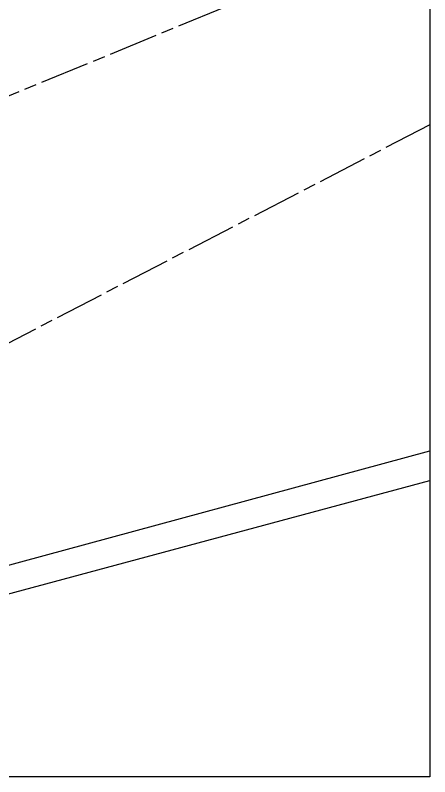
# Model space of a CAD drawing. Header units: inches. Extents: x 19267 to 40087, y 4081 to 15521.
# Drawn here: x 38576 to 40087, y 10041 to 12821 of the extents above; entities that cross this region are included whole.
import ezdxf

# ---------------------------------------------------------------- set-up
doc = ezdxf.new("R2010")
doc.units = ezdxf.units.IN
doc.header["$MEASUREMENT"] = 0
doc.linetypes.add('CENTERLINE', pattern=[30, 12, -1.5, 3, -1.5, 12])
doc.layers.add('1', color=7, linetype='Continuous', true_color=0xffffff)
doc.layers.add('vport', color=6, linetype='Continuous', plot=False)

msp = doc.modelspace()

# ---------------------------------------------------------------- linework, layer by layer
at = {"color": 1, "linetype": 'CENTERLINE', "ltscale": 15}
for p, q in [((40087.1, 13157.1), (37071.5, 11918.1)), ((40087.1, 12420.5), (37496.3, 11077.6))]:
    msp.add_line(p, q, dxfattribs=at)
at = {"layer": '1', "color": 3, "linetype": 'Continuous', "ltscale": 100}
for p, q in [((38117.1, 10696), (40087.1, 11230.6)), ((38169.9, 10606.1), (40087.1, 11122.3))]:
    msp.add_line(p, q, dxfattribs=at)
at = {"layer": 'vport', "ltscale": 5}
msp.add_lwpolyline([(33526.3, 15521.3), (40087.1, 15521.3), (40087.1, 10040.9), (33526.3, 10040.9)], close=True, dxfattribs=at)

doc.saveas('drawing.dxf')
